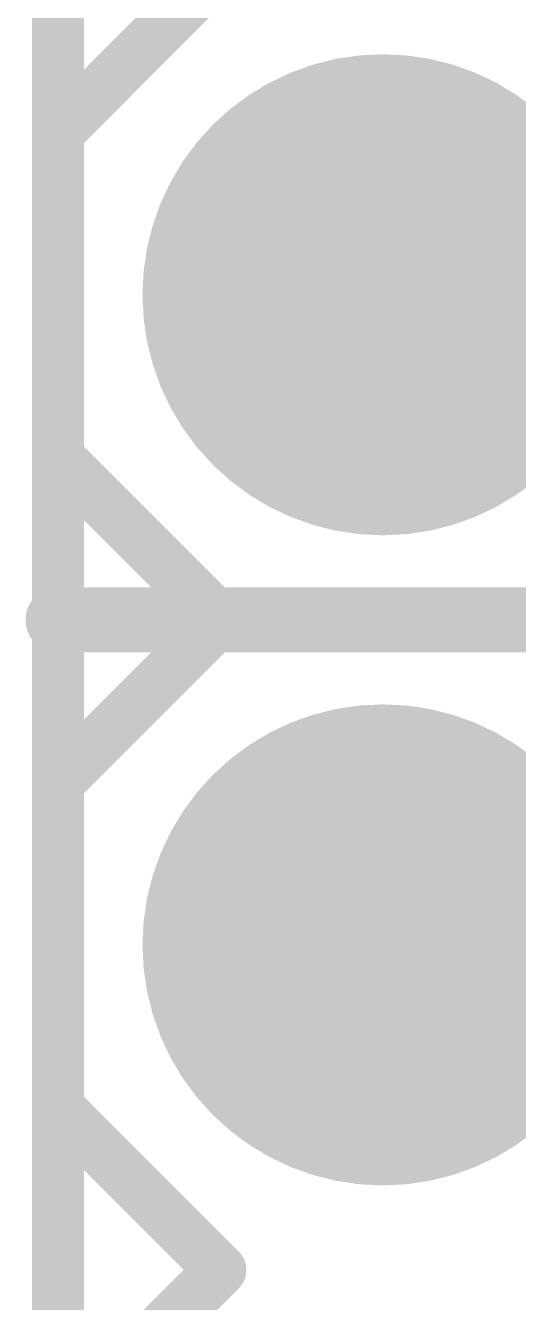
# Model space of a CAD drawing. Extents: x -37 to 70, y -23 to 28.
# Drawn here: x -0.127 to 1.8, y 12.573 to 17.562 of the extents above; entities that cross this region are included whole.
import ezdxf

# ---------------------------------------------------------------- set-up
doc = ezdxf.new("R2010")
doc.units = 0
for name, color, linetype in [('1', 12, 'CONTINUOUS'), ('16', 132, 'CONTINUOUS'), ('17', 110, 'CONTINUOUS'), ('20', 53, 'CONTINUOUS'), ('21', 41, 'CONTINUOUS'), ('22', 40, 'CONTINUOUS')]:
    doc.layers.add(name, color=color, linetype=linetype)

# ---------------------------------------------------------------- blocks, each defined once
blk = doc.blocks.new('ROUNDP')
at = {"const_width": 0.5}
blk.add_lwpolyline([(0, -0.25, 1), (0, 0.25, 1), (0, -0.25)], format="xyb", dxfattribs=at)

msp = doc.modelspace()

# ---------------------------------------------------------------- linework, layer by layer
at = {"layer": '1', "const_width": 0.2032}
msp.add_lwpolyline([(0, 27.94), (0, 0)], dxfattribs=at)
at = {"layer": '16', "const_width": 0.2032}
for points in [[(0, 0), (0, 27.94)], [(1.27, 16.51), (3.0988, 16.51)], [(1.27, 13.97), (2.54, 12.7)]]:
    msp.add_lwpolyline(points, dxfattribs=at)
at = {"layer": '16', "const_width": 0.1016}
for points in [[(1.27, 16.5608, 1), (1.27, 16.4592)], [(1.3059, 14.0059, 1), (1.2341, 13.9341)]]:
    msp.add_lwpolyline(points, format="xyb", dxfattribs=at)
at = {"layer": '20', "const_width": 0.2032}
msp.add_lwpolyline([(0, 27.94), (0, 0)], dxfattribs=at)
at = {"layer": '21', "const_width": 0.254}
msp.add_lwpolyline([(0, 15.24), (3.937, 15.24)], dxfattribs=at)
at = {"layer": '21', "const_width": 0.127}
msp.add_lwpolyline([(0, 15.3035, 1), (0, 15.1765)], format="xyb", dxfattribs=at)
at = {"layer": '22'}
for points, const_width in [([(0.635, 17.78), (0, 17.145)], 0.2032), ([(0, 17.145), (0, 15.875)], 0.2032), ([(0, 15.875), (0.635, 15.24)], 0.2032), ([(3.937, 15.24), (0, 15.24)], 0.254), ([(0.635, 15.24), (0, 14.605)], 0.2032), ([(0, 14.605), (0, 13.335)], 0.2032), ([(0.635, 12.7), (0, 13.335)], 0.2032), ([(0.635, 12.7), (0, 12.065)], 0.2032)]:
    msp.add_lwpolyline(points, dxfattribs=dict(at, const_width=const_width))
for points, const_width in [([(0.0508, 17.145, 1), (-0.0508, 17.145)], 0.1016), ([(-0.0359, 17.1809, 1), (0.0359, 17.1091)], 0.1016), ([(0.0359, 15.9109, 1), (-0.0359, 15.8391)], 0.1016), ([(-0.0508, 15.875, 1), (0.0508, 15.875)], 0.1016), ([(0, 15.3035, 1), (0, 15.1765)], 0.127), ([(0.6709, 15.2041, 1), (0.5991, 15.2759)], 0.1016), ([(0.5991, 15.2041, 1), (0.6709, 15.2759)], 0.1016), ([(0.0508, 14.605, 1), (-0.0508, 14.605)], 0.1016), ([(-0.0359, 14.6409, 1), (0.0359, 14.5691)], 0.1016), ([(0.0359, 13.3709, 1), (-0.0359, 13.2991)], 0.1016), ([(-0.0508, 13.335, 1), (0.0508, 13.335)], 0.1016), ([(0.6709, 12.6641, 1), (0.5991, 12.7359)], 0.1016), ([(0.5991, 12.6641, 1), (0.6709, 12.7359)], 0.1016)]:
    msp.add_lwpolyline(points, format="xyb", dxfattribs=dict(at, const_width=const_width))

# ---------------------------------------------------------------- block references
at = {"layer": '17', "xscale": 1.8796, "yscale": 1.8796}
for p in [(1.27, 16.51), (1.27, 16.51), (1.27, 13.97), (1.27, 13.97)]:
    msp.add_blockref('ROUNDP', p, dxfattribs=at)

doc.saveas('drawing.dxf')
